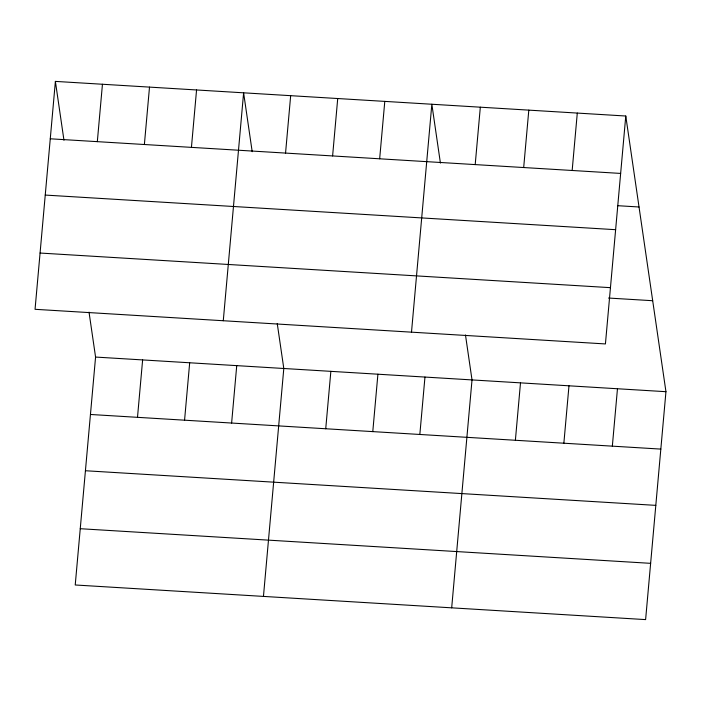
<?xml version="1.0" encoding="UTF-8"?>
<svg xmlns="http://www.w3.org/2000/svg" width="701" height="701" viewBox="0 0 701 701"><rect width="100%" height="100%" fill="white"/><g stroke="black" fill="none" stroke-linecap="round" stroke-linejoin="round"><path stroke-width="1.05" d="M55.388 81.395L35.05 309.307L605.427 343.937L625.774 116.016L55.388 81.395L63.966 140.261M97.325 141.655L102.451 84.251M89.018 312.12L95.573 357.063L75.226 584.985L645.612 619.605L665.95 391.693L625.774 116.016M144.38 144.511L149.506 87.108M137.501 417.332L142.627 359.92M191.434 147.368L196.56 89.965M184.565 420.188L189.682 362.776M223.277 320.734L243.615 92.821L252.194 151.688M231.619 423.045L236.736 365.633M285.552 153.081L290.67 95.678M263.453 596.411L283.8 368.489L277.245 323.538M332.607 155.937L337.724 98.534M325.728 428.758L330.854 371.346M379.662 158.794L384.788 101.391M372.783 431.614L377.909 374.203M411.496 332.16L431.842 104.247L440.421 163.114M419.838 434.471L424.964 377.059M475.199 164.595L480.325 107.192M451.681 607.837L472.018 379.916L465.473 334.964M523.682 167.539L528.808 110.136M515.384 440.272L520.501 382.86M572.165 170.483L577.291 113.071M563.858 443.216L568.984 385.804M612.341 446.16L617.467 388.748M50.27 138.798L620.648 173.427M617.485 205.682L639.032 206.988M45.25 195.071L615.627 229.691M40.071 253.043L610.448 287.664M608.521 298.039L652.692 300.72M95.573 357.063L665.95 391.693M90.447 414.475L660.824 449.096M85.426 470.739L655.803 505.368M80.256 528.712L650.633 563.341"/></g></svg>
